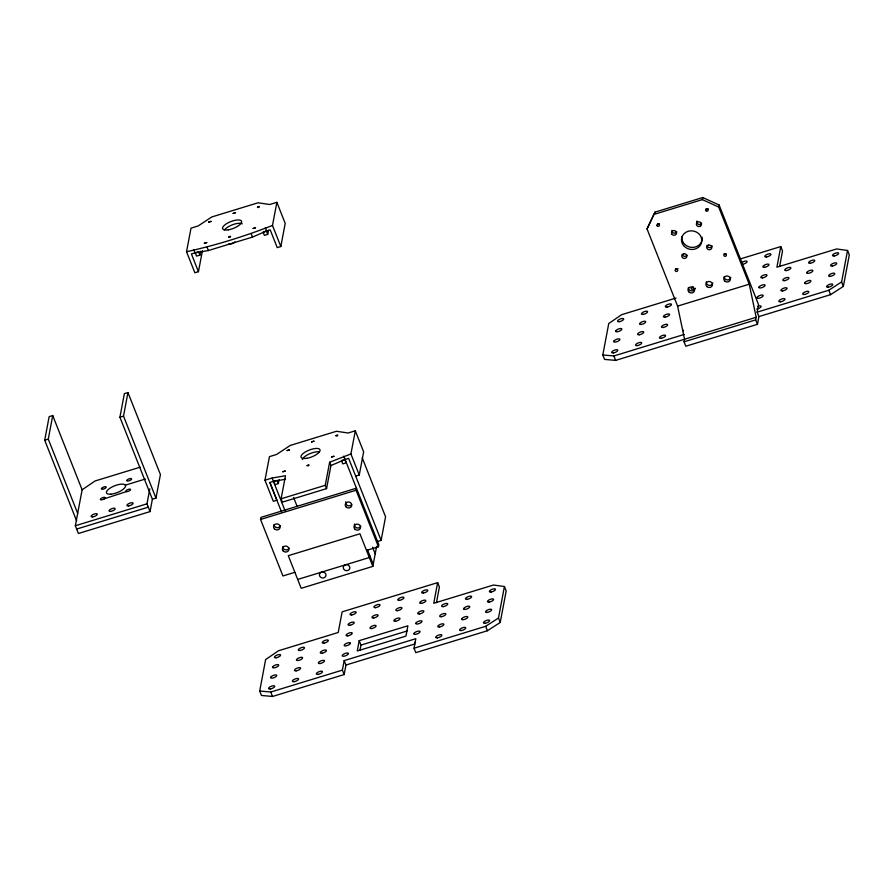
<?xml version="1.0" encoding="UTF-8"?>
<svg xmlns="http://www.w3.org/2000/svg" width="894" height="894" viewBox="0 0 894 894"><rect width="100%" height="100%" fill="white"/><g stroke="black" fill="none" stroke-linecap="round" stroke-linejoin="round"><path stroke-width="1.34" d="M76.66 520.945L44.7 440.228L49.148 416.649L52.724 415.554L82.125 489.8L75.342 525.739L78.415 533.494L150.058 511.591L152.382 499.232L119.919 417.23L124.367 393.651L127.943 392.555L160.417 474.558L155.969 498.137L152.382 499.232M77.677 513.379L48.287 439.133L52.724 415.554M155.969 498.137L123.506 416.135L127.943 392.555M202.435 250.722L198.446 271.687L194.87 272.782L186.533 251.728L191.014 228.138L198.177 225.947L211.766 216.963L258.02 202.793L269.709 204.514L276.872 202.323L285.208 223.377L280.828 246.52L277.241 247.616L270.223 229.881L264.177 231.736M150.058 511.591L146.985 503.825L149.812 488.839M195.25 252.79L196.568 256.109L199.91 255.092L200.658 251.158M263.06 232.071L264.378 235.401L267.719 234.373L268.491 230.294M280.828 246.52L272.491 225.467L276.872 202.323M275.911 480.603L269.854 482.469L276.883 500.171L273.296 501.266L264.959 480.212L269.452 456.633L276.615 454.443L290.204 445.447L336.457 431.277L348.146 432.998L355.309 430.807L363.646 451.861L359.254 475.005L355.678 476.1M294.864 572.316L282.929 575.959L260.556 519.448L260.947 517.38L356.46 488.18L356.069 490.236L378.441 546.759L366.506 550.402M273.676 481.285L274.994 484.604L278.336 483.587L279.084 479.653M355.309 430.807L350.917 453.951L329.629 462.232L330.948 465.55L326.556 488.627L282.426 502.115L281.107 498.785L285.499 475.72L272.122 478.033L264.959 480.212M437.647 582.642L433.758 603.282L493.454 585.022L504.417 586.531L506.172 590.968L500.238 622.447L487.42 630.739L415.788 652.642L414.034 648.217L415.822 638.696L344.19 660.61L345.944 665.035L344.145 674.557L272.514 696.46L261.45 695.465L259.696 691.028L265.63 659.56L278.537 650.743L338.234 632.483L342.134 611.842L437.647 582.642L439.401 587.067L436.484 602.556M326.556 488.627L325.248 485.308L329.629 462.232M344.145 674.557L342.391 670.12L344.19 660.61M369.714 555.465L369.334 557.532L297.691 579.435M372.843 566.394L359.924 533.785L288.293 555.688L301.2 588.308L372.843 566.394L376.609 546.413M359.198 640.663L357.254 650.988L405.954 636.092L407.899 625.778L359.198 640.663L360.952 645.099L359.98 650.262M378.441 546.759L378.832 544.692L343.754 456.141M377.536 541.473L381.123 540.378L385.571 516.799L362.238 457.862M500.238 622.447L498.483 618.011L504.417 586.531M719.078 204.972L758.559 304.698L757.151 312.151L758.905 316.577L757.453 324.321L685.81 346.224L684.055 341.799L684.547 339.172L677.596 306.106L647.044 228.942L654.989 212.146L702.751 197.54L719.078 204.972L718.687 207.039L749.239 284.203L756.19 317.269L615.642 360.394L604.567 359.399L602.813 354.963L608.758 323.494L621.665 314.677L676.054 298.048M647.044 228.942L654.989 212.146M654.598 214.214L702.36 199.608L702.751 197.54M757.453 324.321L755.698 319.884L756.19 317.269M739.651 259.148L780.775 246.576L776.886 267.217L836.583 248.957L847.546 250.465L849.3 254.902L843.366 286.382L830.548 294.674L758.905 316.577M779.613 266.49L782.529 251.002L780.775 246.576M843.366 286.382L841.612 281.945L847.546 250.465M82.125 489.8L95.032 480.994L140.146 467.193M757.151 312.151L828.794 290.237L841.612 281.945M414.034 648.217L485.666 626.303L498.483 618.011M186.533 251.728C215.812 245.314 244.554 236.351 272.491 225.467M193.696 249.538L195.004 252.857L208.38 250.543L252.51 237.066L266.647 230.976L265.328 227.657M330.948 465.55L345.073 459.471M675.775 269.306L676.076 269.206A1.274 1.162 10.7 0 1 677.63 270.692A1.274 1.162 10.7 0 1 675.506 271.139A1.274 1.162 10.7 0 1 676.076 269.206M724.464 254.119L724.777 254.019A1.274 1.162 10.7 0 1 726.319 255.505A1.274 1.162 10.7 0 1 724.185 255.941A1.274 1.162 10.7 0 1 724.777 254.019M104.229 498.852L126.266 491.622A2.548 0.905 -21.6 0 0 130.245 490.18A2.548 0.905 -21.6 0 0 128.501 489.32L127.876 489.521A2.548 0.905 -21.6 0 0 125.797 491.063L126.266 491.622M757.777 308.832L758.268 308.665A3.297 1.173 -21.6 0 0 761.118 306.519A3.297 1.173 -21.6 0 0 758.593 306.083L757.788 306.34M414.66 642.406L415.464 642.149M44.7 440.228L48.287 439.133M119.919 417.23L123.506 416.135M677.596 306.106L749.239 284.203M125.339 485.14L145.376 479.016M602.813 354.963L613.876 355.957L684.189 334.457M75.342 525.739L146.985 503.825M684.055 341.799L755.698 319.884M76.66 529.058L148.303 507.155M281.107 498.785L325.248 485.308M260.556 519.448L356.069 490.236M360.952 645.099L407.016 631.008M345.944 665.035L414.928 643.948M259.696 691.028L270.759 692.023L342.391 670.12M285.477 479.273L273.441 481.352L272.122 478.033M702.36 199.608L718.687 207.039M724.296 253.46L724.375 253.628A1.274 1.162 10.7 0 0 726.375 253.952M828.794 290.237L830.548 294.674M613.876 355.957L615.642 360.394M485.666 626.303L487.42 630.739M266.401 231.054L267.719 234.373M350.917 453.951L359.254 475.005M381.123 540.378L348.66 458.376L341.497 460.566L342.804 463.885L346.157 462.868L344.838 459.538M251.203 233.736L252.51 237.066M372.574 547.184L375.212 553.833M367.367 549.531L373.223 564.337M207.062 247.225L208.38 250.543M199.91 255.092L198.591 251.773L191.428 253.952L198.446 271.687M293.601 497.477L297.143 506.44M277.028 480.257L278.336 483.587M273.441 481.374L285.097 510.82M269.854 482.469L281.521 511.938M270.759 692.023L272.514 696.46M694.94 288.248A3.297 2.995 10.7 0 1 691.386 290.874A3.297 2.995 10.7 0 1 688.402 287.522M712.809 283.029A3.297 2.995 10.7 0 1 709.02 285.354A3.297 2.995 10.7 0 1 706.349 281.8M659.56 223.858A1.274 1.162 10.7 0 1 657.772 223.958M741.629 262.668A3.297 1.173 -21.6 0 1 745.775 261.059A3.297 1.173 -21.6 0 1 746.646 262.423A3.297 1.173 -21.6 0 1 742.646 264.266M695.308 288.438A3.297 1.173 -21.6 0 1 691.364 289.019A3.297 1.173 -21.6 0 1 693.252 286.784M708.16 208.76A1.274 1.162 10.7 0 1 706.361 208.682M757.464 308.922A3.297 1.173 -21.6 0 1 756.704 309.078M701.578 223.321A2.548 2.324 10.7 0 1 700.673 224.17L700.069 224.405A2.548 2.324 10.7 0 1 697.175 223.321L696.895 222.762A2.548 2.324 10.7 0 1 696.784 222.159M696.851 221.556A2.548 2.324 10.7 0 1 697.085 220.986M712.138 245.928A2.548 2.324 10.7 0 1 707.5 246.487L707.232 245.928A2.548 2.324 10.7 0 1 707.12 245.325M676.747 231.814A2.548 2.324 10.7 0 1 671.875 230.473M702.114 237.156A10.203 9.298 10.7 0 1 692.057 247.415A10.203 9.298 10.7 0 1 681.943 236.586M686.983 255.181A2.548 2.324 10.7 0 1 682.301 254.622M678.021 268.625A1.274 1.162 10.7 0 1 675.562 268.535M730.767 277.241A3.297 2.995 10.7 0 1 727.269 279.934A3.297 2.995 10.7 0 1 724.218 276.626M302.328 459.505A10.203 3.643 -21.6 0 1 309.391 453.884A10.203 3.643 -21.6 0 1 319.46 451.872M683.485 330.814A3.297 1.173 -21.6 0 1 683.351 330.21M351.633 504.674A3.297 2.995 10.7 0 1 345.799 501.836M280.37 525.884A3.297 2.995 10.7 0 1 274 524.51M345.944 564.706A3.297 2.995 10.7 0 1 349.755 568.506A3.297 2.995 10.7 0 1 344.514 569.959A3.297 2.995 10.7 0 1 345.14 564.93M322.063 572.015A3.297 2.995 10.7 0 1 325.885 575.803A3.297 2.995 10.7 0 1 320.633 577.256A3.297 2.995 10.7 0 1 321.259 572.238M289.153 548.056A3.297 2.995 10.7 0 1 282.772 546.67M360.785 526.141A3.297 2.995 10.7 0 1 354.46 525.549M354.404 524.767A3.297 2.995 10.7 0 1 354.583 523.996M234.865 241.861A3.241 1.151 -21.6 0 1 231.68 243.749A3.241 1.151 -21.6 0 1 228.998 243.593M224.562 229.814A10.203 3.643 -21.6 0 1 233.435 224.428A10.203 3.643 -21.6 0 1 242.263 223.846M105.157 497.645L105.157 497.902A2.548 0.905 -21.6 0 1 102.665 499.578A2.548 0.905 -21.6 0 1 100.396 499.422A2.548 0.905 -21.6 0 1 102.486 497.712L103.112 497.5A2.548 0.905 -21.6 0 1 105.157 497.645M126.836 480.436L126.825 480.693A2.548 0.905 -21.6 0 0 128.881 480.838L129.507 480.626A2.548 0.905 -21.6 0 0 131.597 478.916A2.548 0.905 -21.6 0 0 129.328 478.759A2.548 0.905 -21.6 0 0 126.836 480.436M233.155 213.454L235.524 212.66L233.155 213.454M311.581 441.938L313.962 441.155L311.581 441.938M270.636 677.35L270.591 677.686A3.297 1.173 -21.6 0 0 273.106 677.965L273.922 677.708A3.297 1.173 -21.6 0 0 276.76 675.562A3.297 1.173 -21.6 0 0 274.234 675.126L273.43 675.383A3.297 1.173 -21.6 0 0 270.636 677.35M272.581 667.025L272.536 667.371A3.297 1.173 -21.6 0 0 275.061 667.639L275.866 667.393A3.297 1.173 -21.6 0 0 278.716 665.192A3.297 1.173 -21.6 0 0 275.922 664.879A3.297 1.173 -21.6 0 0 272.581 667.025M348.392 653.492L348.347 653.838A3.297 1.173 -21.6 0 1 343.519 656.263A3.297 1.173 -21.6 0 1 343.788 654.062A3.297 1.173 -21.6 0 1 348.392 653.492M350.336 643.177L350.292 643.512A3.297 1.173 -21.6 0 1 345.464 645.949A3.297 1.173 -21.6 0 1 345.743 643.747A3.297 1.173 -21.6 0 1 350.336 643.177M413.911 633.533L413.866 633.868A3.297 1.173 -21.6 0 0 416.38 634.148L417.185 633.902A3.297 1.173 -21.6 0 0 420.035 631.756A3.297 1.173 -21.6 0 0 417.509 631.309L416.705 631.566A3.297 1.173 -21.6 0 0 413.911 633.533M415.855 623.207L415.811 623.554A3.297 1.173 -21.6 0 0 418.336 623.833L419.141 623.576A3.297 1.173 -21.6 0 0 421.99 621.375A3.297 1.173 -21.6 0 0 419.197 621.062A3.297 1.173 -21.6 0 0 415.855 623.207M461.673 618.927L461.628 619.274A3.297 1.173 -21.6 0 0 464.142 619.553L464.947 619.296A3.297 1.173 -21.6 0 0 467.797 617.151A3.297 1.173 -21.6 0 0 465.271 616.704L464.467 616.961A3.297 1.173 -21.6 0 0 461.673 618.927M463.617 608.613L463.573 608.948A3.297 1.173 -21.6 0 0 466.087 609.227L466.892 608.97A3.297 1.173 -21.6 0 0 469.741 606.769A3.297 1.173 -21.6 0 0 466.947 606.456A3.297 1.173 -21.6 0 0 463.617 608.613M613.765 341.284L613.72 341.62A3.297 1.173 -21.6 0 0 616.234 341.899L617.039 341.642A3.297 1.173 -21.6 0 0 619.888 339.496A3.297 1.173 -21.6 0 0 617.363 339.061L616.558 339.318A3.297 1.173 -21.6 0 0 613.765 341.284M615.709 330.959L615.664 331.305A3.297 1.173 -21.6 0 0 618.179 331.585L618.994 331.328A3.297 1.173 -21.6 0 0 621.844 329.126A3.297 1.173 -21.6 0 0 619.05 328.813A3.297 1.173 -21.6 0 0 615.709 330.959M757.039 297.467L756.994 297.814A3.297 1.173 -21.6 0 0 759.509 298.093L760.313 297.836A3.297 1.173 -21.6 0 0 763.163 295.69A3.297 1.173 -21.6 0 0 760.638 295.243L759.833 295.501A3.297 1.173 -21.6 0 0 757.039 297.467M758.984 287.153L758.939 287.488A3.297 1.173 -21.6 0 0 761.453 287.767L762.258 287.51A3.297 1.173 -21.6 0 0 765.108 285.309A3.297 1.173 -21.6 0 0 762.325 284.996A3.297 1.173 -21.6 0 0 758.984 287.153M804.79 282.862L804.756 283.208A3.297 1.173 -21.6 0 0 807.271 283.487L808.075 283.23A3.297 1.173 -21.6 0 0 810.925 281.085A3.297 1.173 -21.6 0 0 808.399 280.638L807.595 280.895A3.297 1.173 -21.6 0 0 804.79 282.862M806.746 272.547L806.701 272.882A3.297 1.173 -21.6 0 0 809.215 273.162L810.02 272.905A3.297 1.173 -21.6 0 0 812.869 270.703A3.297 1.173 -21.6 0 0 810.076 270.401A3.297 1.173 -21.6 0 0 806.746 272.547M208.682 222.07L211.04 221.377L208.682 222.07M204.38 243.257L206.737 242.565L204.38 243.257M287.119 450.554L289.477 449.872L287.119 450.554M282.817 471.741L285.175 471.049L282.817 471.741M253.147 228.473L255.505 227.78L253.147 228.473M331.585 456.957L333.943 456.275L331.585 456.957M228.674 237.122C230.775 238.463 231.669 234.574 228.674 237.122M307.1 465.606C309.212 466.947 310.106 463.07 307.1 465.606M257.483 207.229C259.361 208.682 260.635 204.704 257.483 207.229M335.921 435.713C337.787 437.177 338.994 433.244 335.921 435.713M700.281 226.238L699.678 226.473A2.548 2.324 10.7 0 1 696.784 225.389L696.504 224.819A2.548 2.324 10.7 0 1 697.99 222.025A2.548 2.324 10.7 0 1 701.209 223.232A2.548 2.324 10.7 0 1 700.281 226.238M683.597 253.829L682.994 254.064A2.548 2.324 10.7 0 0 682.077 257.07A2.548 2.324 10.7 0 0 685.296 258.277A2.548 2.324 10.7 0 0 686.782 255.483L686.503 254.913A2.548 2.324 10.7 0 0 683.597 253.829M708.529 245.135L707.925 245.369A2.548 2.324 10.7 0 0 706.841 247.996L707.109 248.554A2.548 2.324 10.7 0 0 710.428 249.504A2.548 2.324 10.7 0 0 711.635 246.588A2.548 2.324 10.7 0 0 708.529 245.135M320.097 663.516A3.297 1.173 -21.6 0 0 324.511 660.8A3.297 1.173 -21.6 0 0 319.683 661.504A3.297 1.173 -21.6 0 0 320.097 663.516M419.465 613.932A3.297 1.173 -21.6 0 0 423.879 611.205A3.297 1.173 -21.6 0 0 419.04 611.909A3.297 1.173 -21.6 0 0 419.465 613.932M322.052 653.201A3.297 1.173 -21.6 0 0 326.455 650.474A3.297 1.173 -21.6 0 0 321.628 651.178A3.297 1.173 -21.6 0 0 322.052 653.201M491.097 592.018A3.297 1.173 -21.6 0 0 495.511 589.302A3.297 1.173 -21.6 0 0 490.683 590.006A3.297 1.173 -21.6 0 0 491.097 592.018M318.052 674.355A3.297 1.173 -21.6 0 0 322.466 671.64A3.297 1.173 -21.6 0 0 317.638 672.344A3.297 1.173 -21.6 0 0 318.052 674.355M489.197 602.087A3.297 1.173 -21.6 0 0 493.611 599.36A3.297 1.173 -21.6 0 0 488.783 600.064A3.297 1.173 -21.6 0 0 489.197 602.087M487.252 612.401A3.297 1.173 -21.6 0 0 491.666 609.686A3.297 1.173 -21.6 0 0 486.839 610.39A3.297 1.173 -21.6 0 0 487.252 612.401M485.207 623.241A3.297 1.173 -21.6 0 0 489.621 620.525A3.297 1.173 -21.6 0 0 484.794 621.218A3.297 1.173 -21.6 0 0 485.207 623.241M347.822 635.835A3.297 1.173 -21.6 0 0 352.236 633.108A3.297 1.173 -21.6 0 0 347.408 633.812A3.297 1.173 -21.6 0 0 347.822 635.835M467.216 599.326A3.297 1.173 -21.6 0 0 471.63 596.6A3.297 1.173 -21.6 0 0 466.802 597.304A3.297 1.173 -21.6 0 0 467.216 599.326M461.326 630.538A3.297 1.173 -21.6 0 0 465.74 627.823A3.297 1.173 -21.6 0 0 460.913 628.527A3.297 1.173 -21.6 0 0 461.326 630.538M373.703 617.955A3.297 1.173 -21.6 0 0 378.117 615.228A3.297 1.173 -21.6 0 0 373.279 615.932A3.297 1.173 -21.6 0 0 373.703 617.955M276.19 657.738A3.297 1.173 -21.6 0 0 280.604 655.023A3.297 1.173 -21.6 0 0 275.765 655.727A3.297 1.173 -21.6 0 0 276.19 657.738M294.182 681.664A3.297 1.173 -21.6 0 0 298.596 678.937A3.297 1.173 -21.6 0 0 293.757 679.641A3.297 1.173 -21.6 0 0 294.182 681.664M296.227 670.824A3.297 1.173 -21.6 0 0 300.63 668.097A3.297 1.173 -21.6 0 0 295.802 668.801A3.297 1.173 -21.6 0 0 296.227 670.824M439.49 627.007A3.297 1.173 -21.6 0 0 443.905 624.291A3.297 1.173 -21.6 0 0 439.077 624.995A3.297 1.173 -21.6 0 0 439.49 627.007M351.767 614.938A3.297 1.173 -21.6 0 0 356.181 612.211A3.297 1.173 -21.6 0 0 351.353 612.915A3.297 1.173 -21.6 0 0 351.767 614.938M349.822 625.252A3.297 1.173 -21.6 0 0 354.236 622.537A3.297 1.173 -21.6 0 0 349.398 623.241A3.297 1.173 -21.6 0 0 349.822 625.252M423.398 593.024A3.297 1.173 -21.6 0 0 427.813 590.308A3.297 1.173 -21.6 0 0 422.985 591.012A3.297 1.173 -21.6 0 0 423.398 593.024M421.454 603.349A3.297 1.173 -21.6 0 0 425.868 600.623A3.297 1.173 -21.6 0 0 421.04 601.327A3.297 1.173 -21.6 0 0 421.454 603.349M397.573 610.647A3.297 1.173 -21.6 0 0 401.987 607.931A3.297 1.173 -21.6 0 0 397.159 608.635A3.297 1.173 -21.6 0 0 397.573 610.647M399.529 600.332A3.297 1.173 -21.6 0 0 403.943 597.605A3.297 1.173 -21.6 0 0 399.104 598.309A3.297 1.173 -21.6 0 0 399.529 600.332M375.648 607.629A3.297 1.173 -21.6 0 0 380.062 604.914A3.297 1.173 -21.6 0 0 375.223 605.618A3.297 1.173 -21.6 0 0 375.648 607.629M270.301 688.961A3.297 1.173 -21.6 0 0 274.715 686.246A3.297 1.173 -21.6 0 0 269.876 686.938A3.297 1.173 -21.6 0 0 270.301 688.961M300.071 650.441A3.297 1.173 -21.6 0 0 304.485 647.714A3.297 1.173 -21.6 0 0 299.646 648.418A3.297 1.173 -21.6 0 0 300.071 650.441M298.171 660.498A3.297 1.173 -21.6 0 0 302.585 657.783A3.297 1.173 -21.6 0 0 297.747 658.487A3.297 1.173 -21.6 0 0 298.171 660.498M437.457 637.847A3.297 1.173 -21.6 0 0 441.859 635.12A3.297 1.173 -21.6 0 0 437.032 635.824A3.297 1.173 -21.6 0 0 437.457 637.847M395.584 621.229A3.297 1.173 -21.6 0 0 399.998 618.514A3.297 1.173 -21.6 0 0 395.17 619.207A3.297 1.173 -21.6 0 0 395.584 621.229M371.703 628.527A3.297 1.173 -21.6 0 0 376.117 625.811A3.297 1.173 -21.6 0 0 371.289 626.515A3.297 1.173 -21.6 0 0 371.703 628.527M323.941 643.132A3.297 1.173 -21.6 0 0 328.355 640.417A3.297 1.173 -21.6 0 0 323.527 641.121A3.297 1.173 -21.6 0 0 323.941 643.132M443.346 606.624A3.297 1.173 -21.6 0 0 447.749 603.908A3.297 1.173 -21.6 0 0 442.921 604.612A3.297 1.173 -21.6 0 0 443.346 606.624M441.446 616.692A3.297 1.173 -21.6 0 0 445.86 613.966A3.297 1.173 -21.6 0 0 441.021 614.67A3.297 1.173 -21.6 0 0 441.446 616.692M707.087 286.717A3.297 2.995 10.7 0 0 712.429 285.085A3.297 2.995 10.7 0 0 708.059 281.621A3.297 2.995 10.7 0 0 707.087 286.717M724.621 280.895A3.297 2.995 10.7 0 0 730.208 280.068A3.297 2.995 10.7 0 0 726.476 276.022A3.297 2.995 10.7 0 0 724.621 280.895M688.771 291.813A3.297 2.995 10.7 0 0 694.37 291.075A3.297 2.995 10.7 0 0 690.716 286.974A3.297 2.995 10.7 0 0 688.771 291.813M657.157 225.791A1.274 1.162 10.7 0 0 659.347 225.668A1.274 1.162 10.7 0 0 658.062 223.981A1.274 1.162 10.7 0 0 657.157 225.791M804.455 294.484A3.297 1.173 -21.6 0 0 808.869 291.757A3.297 1.173 -21.6 0 0 804.041 292.461A3.297 1.173 -21.6 0 0 804.455 294.484M641.3 324.433A3.297 1.173 -21.6 0 0 645.714 321.717A3.297 1.173 -21.6 0 0 640.875 322.421A3.297 1.173 -21.6 0 0 641.3 324.433M643.188 314.375A3.297 1.173 -21.6 0 0 647.602 311.648A3.297 1.173 -21.6 0 0 642.775 312.352A3.297 1.173 -21.6 0 0 643.188 314.375M639.344 334.758A3.297 1.173 -21.6 0 0 643.758 332.032A3.297 1.173 -21.6 0 0 638.931 332.736A3.297 1.173 -21.6 0 0 639.344 334.758M619.318 321.672A3.297 1.173 -21.6 0 0 623.733 318.957A3.297 1.173 -21.6 0 0 618.894 319.661A3.297 1.173 -21.6 0 0 619.318 321.672M637.31 345.598A3.297 1.173 -21.6 0 0 641.713 342.871A3.297 1.173 -21.6 0 0 636.886 343.575A3.297 1.173 -21.6 0 0 637.31 345.598M613.429 352.895A3.297 1.173 -21.6 0 0 617.843 350.18A3.297 1.173 -21.6 0 0 613.005 350.884A3.297 1.173 -21.6 0 0 613.429 352.895M764.582 267.284A3.297 1.173 -21.6 0 0 768.996 264.568A3.297 1.173 -21.6 0 0 764.169 265.272A3.297 1.173 -21.6 0 0 764.582 267.284M766.527 256.969A3.297 1.173 -21.6 0 0 770.941 254.242A3.297 1.173 -21.6 0 0 766.113 254.946A3.297 1.173 -21.6 0 0 766.527 256.969M705.969 210.749A1.274 1.162 10.7 0 0 708.104 210.313A1.274 1.162 10.7 0 0 706.562 208.816A1.274 1.162 10.7 0 0 705.969 210.749M671.997 234.273A2.548 2.324 10.7 0 0 676.367 233.882A2.548 2.324 10.7 0 0 673.685 230.596A2.548 2.324 10.7 0 0 671.997 234.273M683.586 245.604A10.203 9.298 10.7 0 0 701.052 243.984A10.203 9.298 10.7 0 0 690.28 230.864A10.203 9.298 10.7 0 0 683.586 245.604M306.81 458.309A10.203 3.643 -21.6 0 0 320.018 449.771A10.203 3.643 -21.6 0 0 304.709 452.364A10.203 3.643 -21.6 0 0 306.81 458.309M810.344 263.261A3.297 1.173 -21.6 0 0 814.758 260.534A3.297 1.173 -21.6 0 0 809.93 261.238A3.297 1.173 -21.6 0 0 810.344 263.261M828.336 287.175A3.297 1.173 -21.6 0 0 832.75 284.46A3.297 1.173 -21.6 0 0 827.922 285.164A3.297 1.173 -21.6 0 0 828.336 287.175M830.381 276.335A3.297 1.173 -21.6 0 0 834.795 273.62A3.297 1.173 -21.6 0 0 829.967 274.324A3.297 1.173 -21.6 0 0 830.381 276.335M832.325 266.021A3.297 1.173 -21.6 0 0 836.739 263.294A3.297 1.173 -21.6 0 0 831.912 263.998A3.297 1.173 -21.6 0 0 832.325 266.021M834.225 255.952A3.297 1.173 -21.6 0 0 838.639 253.237A3.297 1.173 -21.6 0 0 833.811 253.941A3.297 1.173 -21.6 0 0 834.225 255.952M661.18 338.29A3.297 1.173 -21.6 0 0 665.594 335.574A3.297 1.173 -21.6 0 0 660.767 336.278A3.297 1.173 -21.6 0 0 661.18 338.29M780.574 301.781A3.297 1.173 -21.6 0 0 784.988 299.065A3.297 1.173 -21.6 0 0 780.16 299.758A3.297 1.173 -21.6 0 0 780.574 301.781M667.069 307.078A3.297 1.173 -21.6 0 0 671.483 304.351A3.297 1.173 -21.6 0 0 666.656 305.055A3.297 1.173 -21.6 0 0 667.069 307.078M786.463 270.558A3.297 1.173 -21.6 0 0 790.877 267.842A3.297 1.173 -21.6 0 0 786.049 268.546A3.297 1.173 -21.6 0 0 786.463 270.558M762.593 277.866A3.297 1.173 -21.6 0 0 766.996 275.14A3.297 1.173 -21.6 0 0 762.169 275.844A3.297 1.173 -21.6 0 0 762.593 277.866M665.17 317.135A3.297 1.173 -21.6 0 0 669.584 314.409A3.297 1.173 -21.6 0 0 664.756 315.113A3.297 1.173 -21.6 0 0 665.17 317.135M663.225 327.461A3.297 1.173 -21.6 0 0 667.639 324.734A3.297 1.173 -21.6 0 0 662.812 325.438A3.297 1.173 -21.6 0 0 663.225 327.461M784.574 280.627A3.297 1.173 -21.6 0 0 788.977 277.9A3.297 1.173 -21.6 0 0 784.15 278.604A3.297 1.173 -21.6 0 0 784.574 280.627M782.619 290.941A3.297 1.173 -21.6 0 0 787.033 288.226A3.297 1.173 -21.6 0 0 782.205 288.93A3.297 1.173 -21.6 0 0 782.619 290.941M346.045 506.876A3.297 2.995 10.7 0 0 351.621 506.049A3.297 2.995 10.7 0 0 347.889 502.003A3.297 2.995 10.7 0 0 346.045 506.876M274.402 528.779A3.297 2.995 10.7 0 0 279.99 527.952A3.297 2.995 10.7 0 0 276.257 523.906A3.297 2.995 10.7 0 0 274.402 528.779M283.186 550.939A3.297 2.995 10.7 0 0 288.762 550.112A3.297 2.995 10.7 0 0 285.03 546.066A3.297 2.995 10.7 0 0 283.186 550.939M354.817 529.036A3.297 2.995 10.7 0 0 360.394 528.209A3.297 2.995 10.7 0 0 356.661 524.163A3.297 2.995 10.7 0 0 354.817 529.036M128.524 505.937A3.297 1.173 -21.6 0 0 133.105 503.255A3.297 1.173 -21.6 0 0 128.412 503.803A3.297 1.173 -21.6 0 0 128.524 505.937M92.652 516.888A3.297 1.173 -21.6 0 0 97.278 514.24A3.297 1.173 -21.6 0 0 92.641 514.732A3.297 1.173 -21.6 0 0 92.652 516.888M110.342 511.435A3.297 1.173 -21.6 0 0 115.181 508.865A3.297 1.173 -21.6 0 0 110.778 509.133A3.297 1.173 -21.6 0 0 110.342 511.435M110.89 494.181A10.203 3.643 -21.6 0 0 125.573 486.068A10.203 3.643 -21.6 0 0 111.526 487.252A10.203 3.643 -21.6 0 0 110.89 494.181M102.531 489.208A2.548 0.905 -21.6 0 0 106.207 487.174A2.548 0.905 -21.6 0 0 102.698 487.465A2.548 0.905 -21.6 0 0 102.531 489.208M228.372 229.825A10.203 3.643 -21.6 0 0 241.581 221.287A10.203 3.643 -21.6 0 0 226.283 223.869A10.203 3.643 -21.6 0 0 228.372 229.825"/></g></svg>
